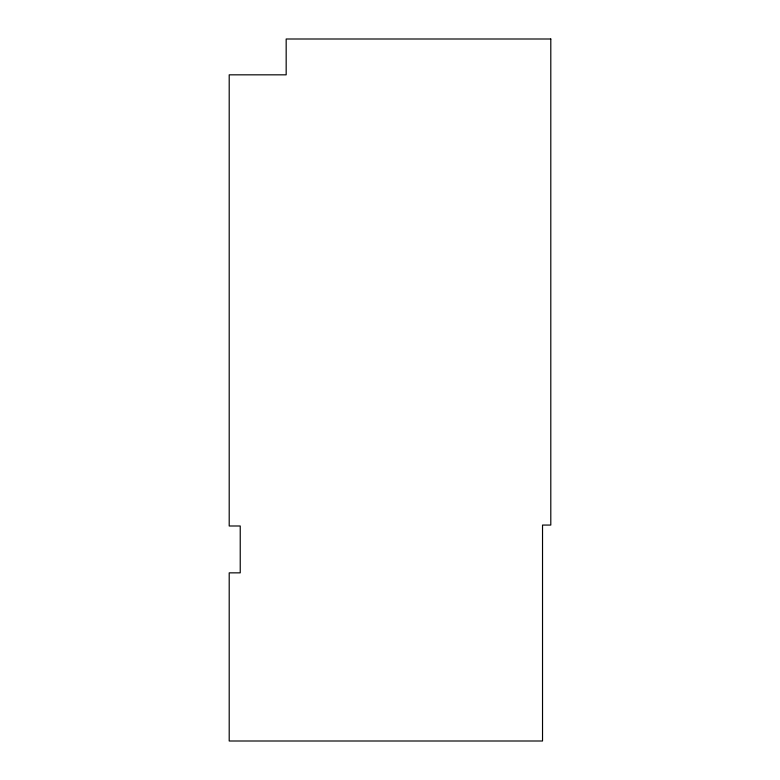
<?xml version="1.0" encoding="UTF-8"?>
<svg xmlns="http://www.w3.org/2000/svg" width="780" height="780" viewBox="0 0 780 780"><rect width="100%" height="100%" fill="white"/><g stroke="black" fill="none" stroke-linecap="round" stroke-linejoin="round"><path stroke-width="1.17" d="M550.797 39L286.172 39L286.172 74.831L229.203 74.831L229.203 525.993L240.23 525.993L240.23 572.851L229.203 572.851L229.203 741L542.529 741L542.529 525.067L550.797 525.067L550.797 39"/></g></svg>
